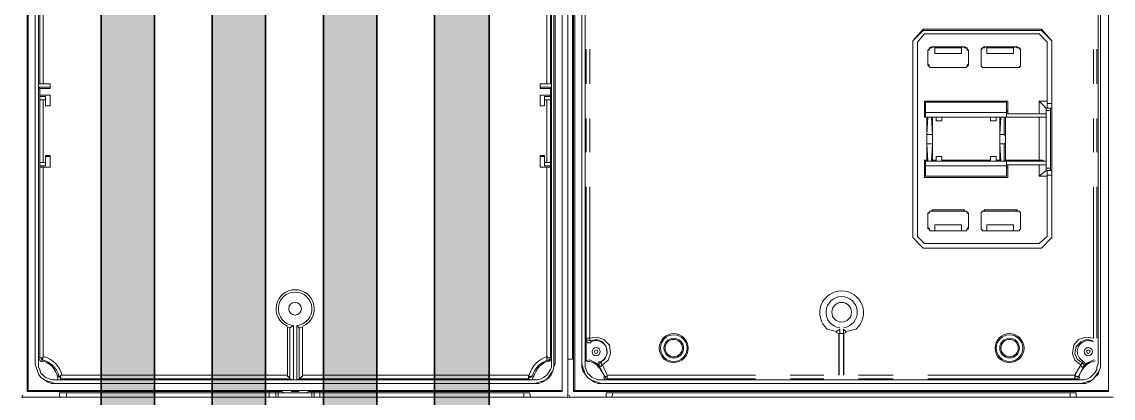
# Model space of a CAD drawing. Header units: millimetres. Extents: x -305 to 1353, y -289 to 1176.
# Drawn here: x -151.3 to -98.4, y 368.5 to 386.7 of the extents above; entities that cross this region are included whole.
import ezdxf

# ---------------------------------------------------------------- set-up
doc = ezdxf.new("R2010")
doc.units = ezdxf.units.MM
doc.header["$MEASUREMENT"] = 0
doc.layers.add('PDF_0', color=7, linetype='Continuous')

msp = doc.modelspace()

# ---------------------------------------------------------------- linework, layer by layer
at = {"layer": 'PDF_0', "lineweight": 25}
for points in [[(-144.894, 359.141), (-144.894, 464.885), (-147.478, 464.885), (-147.478, 359.141)], [(-144.894, 464.885), (-144.894, 359.141), (-147.478, 359.141), (-147.478, 464.885)], [(-139.503, 359.141), (-139.503, 464.885), (-142.087, 464.885), (-142.087, 359.141)], [(-139.503, 464.885), (-139.503, 359.141), (-142.087, 359.141), (-142.087, 464.885)], [(-134.112, 359.141), (-134.112, 464.885), (-136.696, 464.885), (-136.696, 359.141)], [(-134.112, 464.885), (-134.112, 359.141), (-136.696, 359.141), (-136.696, 464.885)], [(-128.665, 359.141), (-128.665, 464.885), (-131.304, 464.885), (-131.304, 359.141)], [(-128.665, 464.885), (-128.665, 359.141), (-131.304, 359.141), (-131.304, 464.885)]]:
    msp.add_lwpolyline(points, close=True, dxfattribs=at)
at = {"layer": 'PDF_0', "lineweight": 18}
for points in [[(-124.846, 368.575), (-124.846, 421.475)], [(-108.112, 376.269), (-108.112, 385.815), (-107.606, 386.377), (-107.606, 386.321), (-108.112, 385.815)], [(-107.157, 385.535), (-107.213, 385.478), (-107.269, 385.478), (-107.325, 385.422), (-107.325, 385.366), (-107.381, 385.366), (-107.381, 385.31), (-107.381, 385.366), (-107.325, 385.422), (-107.325, 385.478), (-107.269, 385.478), (-107.213, 385.535)], [(-105.641, 385.535), (-107.157, 385.535), (-107.101, 385.535), (-107.045, 385.478), (-105.753, 385.478), (-105.697, 385.535)], [(-105.416, 385.31), (-105.416, 385.366), (-105.472, 385.366), (-105.472, 385.422), (-105.528, 385.478), (-105.584, 385.478), (-105.641, 385.535), (-105.584, 385.535), (-105.528, 385.478), (-105.472, 385.478), (-105.472, 385.422), (-105.416, 385.366)], [(-104.63, 385.535), (-104.686, 385.535), (-104.686, 385.478), (-104.742, 385.478), (-104.798, 385.422), (-104.798, 385.366), (-104.798, 385.31), (-104.798, 384.692), (-104.798, 385.31), (-104.798, 385.366), (-104.798, 385.422), (-104.742, 385.422), (-104.742, 385.478), (-104.686, 385.478), (-104.63, 385.478)], [(-103.057, 385.535), (-104.63, 385.535), (-104.574, 385.535), (-104.517, 385.478), (-103.226, 385.478), (-103.114, 385.535)], [(-107.381, 384.692), (-107.381, 385.31), (-107.381, 384.692), (-107.325, 384.636), (-107.325, 384.58), (-107.269, 384.524), (-107.213, 384.524), (-107.157, 384.524), (-107.213, 384.524), (-107.269, 384.524), (-107.325, 384.58), (-107.381, 384.636)], [(-105.641, 384.524), (-105.584, 384.524), (-105.528, 384.524), (-105.472, 384.58), (-105.472, 384.636), (-105.416, 384.692), (-105.416, 384.636), (-105.472, 384.58), (-105.528, 384.524), (-105.584, 384.524)], [(-104.798, 384.692), (-104.798, 384.636), (-104.798, 384.58), (-104.742, 384.58), (-104.742, 384.524), (-104.686, 384.524), (-104.63, 384.524), (-104.686, 384.524), (-104.742, 384.524), (-104.742, 384.58), (-104.798, 384.58), (-104.798, 384.636)], [(-150.173, 382.951), (-150.454, 382.951), (-150.398, 382.951), (-150.342, 382.951), (-150.286, 382.951)], [(-149.949, 382.671), (-150.173, 382.671), (-149.949, 382.671), (-149.949, 383.176)], [(-150.173, 382.671), (-150.173, 383.12), (-150.173, 383.064), (-150.173, 383.007), (-150.173, 382.951)], [(-125.689, 382.951), (-125.97, 382.951), (-125.857, 382.951), (-125.801, 382.951), (-125.745, 382.951)], [(-150.173, 380.256), (-150.173, 380.2), (-149.949, 380.2), (-149.949, 380.256)], [(-125.97, 380.256), (-125.97, 380.2), (-125.97, 379.75), (-125.97, 379.807), (-125.97, 379.863), (-125.97, 379.919)], [(-150.454, 379.919), (-150.173, 379.919), (-150.286, 379.919), (-150.342, 379.919), (-150.398, 379.919)], [(-149.949, 379.694), (-150.286, 379.694), (-150.342, 379.694), (-150.398, 379.694), (-150.454, 379.694)], [(-125.857, 379.694), (-125.801, 379.694), (-125.745, 379.694), (-125.689, 379.694), (-126.194, 379.694)], [(-125.97, 379.919), (-125.689, 379.919), (-125.745, 379.919), (-125.801, 379.919), (-125.857, 379.919)], [(-106.708, 379.975), (-106.988, 379.975), (-107.213, 379.975), (-107.381, 379.975), (-107.494, 379.975), (-107.494, 379.919), (-107.494, 379.863), (-107.494, 379.807), (-107.494, 379.75), (-103.563, 379.75), (-103.563, 379.807), (-103.563, 379.863), (-103.563, 379.919), (-103.563, 379.975), (-103.675, 379.975), (-103.844, 379.975), (-104.068, 379.975), (-104.349, 379.975)], [(-107.157, 377.56), (-107.213, 377.56), (-107.269, 377.56), (-107.325, 377.504), (-107.325, 377.448), (-107.381, 377.448), (-107.381, 377.392), (-107.381, 377.448), (-107.325, 377.504), (-107.269, 377.56), (-107.213, 377.56), (-107.157, 377.616)], [(-103.057, 377.616), (-104.63, 377.616), (-104.63, 377.56), (-103.114, 377.56)], [(-104.798, 376.774), (-104.798, 376.718), (-104.798, 376.662), (-104.742, 376.662), (-104.742, 376.606), (-104.686, 376.606), (-104.63, 376.606), (-104.686, 376.606), (-104.742, 376.606), (-104.742, 376.662), (-104.798, 376.662), (-104.798, 376.718)], [(-103.057, 376.606), (-103.114, 376.606), (-103.057, 376.606), (-103.001, 376.606), (-102.945, 376.606), (-102.945, 376.662), (-102.889, 376.662), (-102.889, 376.718), (-102.889, 376.774), (-102.889, 376.718), (-102.889, 376.662), (-102.945, 376.662), (-102.945, 376.606), (-103.001, 376.606)], [(-137.257, 368.519), (-138.886, 368.519), (-138.886, 368.8), (-138.829, 368.8), (-138.717, 368.8), (-138.605, 368.744), (-138.493, 368.744), (-138.38, 368.744), (-138.212, 368.744), (-138.099, 368.744), (-137.931, 368.744), (-137.763, 368.744), (-137.65, 368.744), (-137.538, 368.744), (-137.426, 368.8), (-137.369, 368.8), (-137.313, 368.8), (-137.257, 368.8)], [(-137.875, 368.8), (-137.931, 368.8), (-137.987, 368.8), (-138.043, 368.8), (-138.099, 368.8), (-138.156, 368.8), (-138.212, 368.8), (-138.268, 368.8), (-138.212, 368.8), (-138.156, 368.8), (-138.099, 368.8), (-138.043, 368.8), (-137.987, 368.8), (-137.931, 368.8)], [(-124.79, 368.519), (-98.396, 368.519)], [(-98.396, 368.519), (-124.79, 368.519)], [(-122.993, 368.519), (-122.993, 368.744), (-122.656, 368.744), (-100.474, 368.744), (-100.193, 368.744), (-100.193, 368.519), (-100.193, 368.744), (-100.474, 368.744), (-122.656, 368.744), (-122.993, 368.744)]]:
    msp.add_lwpolyline(points, close=True, dxfattribs=at)
for points in [[(-124.846, 421.475), (-124.846, 368.575)], [(-150.51, 416.983), (-150.51, 419.847), (-150.454, 419.79), (-150.454, 383.738), (-150.51, 383.738), (-150.51, 383.569), (-150.454, 383.513), (-150.454, 383.176), (-150.454, 383.12), (-150.454, 383.064), (-150.454, 383.007), (-150.454, 382.951), (-150.454, 379.919), (-150.454, 379.863), (-150.454, 379.807), (-150.454, 379.75), (-150.454, 379.694), (-150.454, 370.428), (-150.286, 370.428), (-150.342, 370.372), (-150.342, 370.316)], [(-125.857, 383.738), (-125.857, 419.79), (-150.286, 419.79), (-150.286, 383.738)], [(-125.857, 379.694), (-125.857, 370.428), (-125.689, 370.428), (-125.689, 379.694), (-125.689, 379.75), (-125.689, 379.807), (-125.689, 379.863), (-125.689, 379.919), (-125.689, 382.951), (-125.689, 383.007), (-125.689, 383.064), (-125.689, 383.12), (-125.689, 383.176), (-125.689, 383.513), (-125.633, 383.569), (-125.633, 383.738), (-125.689, 383.738), (-125.689, 419.79), (-125.633, 419.847), (-125.633, 416.983)], [(-151.072, 419.397), (-151.072, 368.8)], [(-151.016, 419.566), (-151.016, 368.856)], [(-125.127, 419.566), (-125.127, 368.856)], [(-125.127, 368.8), (-125.127, 419.397)], [(-124.566, 419.397), (-124.566, 368.8)], [(-124.509, 419.566), (-124.509, 368.856)], [(-98.621, 419.566), (-98.621, 368.856), (-98.621, 368.8), (-98.621, 419.397)], [(-150.679, 417.095), (-150.679, 370.148), (-150.679, 417.151)], [(-125.52, 370.148), (-125.52, 417.095), (-125.464, 417.151), (-125.464, 370.148), (-125.52, 370.148), (-125.52, 369.979), (-125.576, 369.811), (-125.689, 369.642), (-125.801, 369.474), (-125.913, 369.361), (-126.082, 369.305), (-126.25, 369.249), (-126.475, 369.193), (-126.419, 369.193), (-126.25, 369.193), (-126.082, 369.249), (-125.913, 369.361), (-125.745, 369.474), (-125.633, 369.642), (-125.576, 369.811), (-125.52, 369.979), (-125.464, 370.148)], [(-124.172, 417.095), (-124.172, 417.151), (-124.172, 370.148), (-124.172, 369.979), (-124.116, 369.811), (-124.004, 369.642), (-123.892, 369.474), (-123.723, 369.361), (-123.555, 369.249), (-123.386, 369.193), (-123.218, 369.193), (-99.969, 369.193), (-99.744, 369.193), (-99.576, 369.249), (-99.407, 369.361), (-99.295, 369.474), (-99.126, 369.642), (-99.07, 369.811), (-99.014, 369.979), (-99.014, 370.148), (-99.014, 417.151), (-99.014, 417.095)], [(-124.172, 417.095), (-124.172, 370.148), (-124.116, 369.979), (-124.06, 369.811), (-124.004, 369.642), (-123.892, 369.474), (-123.723, 369.361), (-123.555, 369.305), (-123.386, 369.249), (-123.218, 369.193), (-99.969, 369.193), (-99.744, 369.249), (-99.576, 369.305), (-99.407, 369.361), (-99.295, 369.474), (-99.183, 369.642), (-99.07, 369.811), (-99.014, 369.979), (-99.014, 370.148), (-99.014, 417.095)], [(-125.633, 416.983), (-125.633, 370.148), (-125.633, 369.979), (-125.689, 369.867), (-125.801, 369.698), (-125.857, 369.586), (-126.026, 369.474), (-126.138, 369.417), (-126.306, 369.361), (-126.475, 369.361), (-149.724, 369.361), (-149.836, 369.361), (-150.005, 369.417), (-150.173, 369.474), (-150.286, 369.586), (-150.398, 369.698), (-150.454, 369.867), (-150.51, 369.979), (-150.51, 370.148), (-150.51, 416.983)], [(-99.126, 416.983), (-99.126, 370.148), (-99.183, 369.979), (-99.183, 369.867), (-99.295, 369.698), (-99.407, 369.586), (-99.519, 369.474), (-99.632, 369.417), (-99.8, 369.361), (-99.969, 369.361), (-123.218, 369.361), (-123.386, 369.361), (-123.499, 369.417), (-123.667, 369.474), (-123.779, 369.586), (-123.892, 369.698), (-123.948, 369.867), (-124.004, 369.979), (-124.004, 370.148), (-124.004, 416.983)], [(-124.846, 387.725), (-124.622, 387.725), (-124.622, 370.372), (-124.846, 370.372), (-124.622, 370.372), (-124.622, 387.725), (-124.622, 388.005), (-124.622, 393.172), (-124.846, 393.228), (-124.622, 393.172), (-124.622, 388.005), (-124.846, 388.005)], [(-107.606, 386.377), (-101.878, 386.377), (-101.878, 386.321), (-107.606, 386.321)], [(-101.878, 386.321), (-101.373, 385.815), (-101.878, 386.377)], [(-107.887, 385.759), (-107.55, 386.152), (-107.887, 385.759)], [(-107.55, 386.152), (-101.99, 386.152), (-107.55, 386.152)], [(-101.99, 386.152), (-101.597, 385.759), (-101.99, 386.152)], [(-107.887, 376.325), (-107.887, 385.759), (-107.887, 376.325)], [(-105.753, 385.478), (-105.753, 385.198), (-107.045, 385.198), (-107.045, 385.478)], [(-103.226, 385.478), (-103.226, 385.198), (-104.517, 385.198), (-104.517, 385.478)], [(-103.114, 385.535), (-103.057, 385.478), (-103.001, 385.478), (-102.945, 385.478), (-102.945, 385.422), (-102.889, 385.422), (-102.889, 385.366), (-102.889, 385.31), (-102.889, 385.366), (-102.889, 385.422), (-102.945, 385.478), (-103.001, 385.478), (-103.057, 385.535)], [(-101.597, 382.783), (-101.597, 385.759), (-101.597, 382.895), (-101.597, 382.839), (-101.597, 382.783), (-101.597, 382.727), (-101.597, 382.671), (-101.597, 382.614), (-101.597, 382.558), (-101.597, 382.614), (-101.597, 382.671), (-101.597, 382.727), (-101.597, 382.783), (-101.373, 382.783)], [(-101.429, 379.526), (-101.373, 379.526), (-101.373, 379.47), (-101.373, 379.413), (-101.373, 379.357), (-101.373, 379.301), (-101.373, 376.269), (-101.373, 385.815), (-101.373, 382.783), (-101.373, 382.727), (-101.373, 382.671), (-101.373, 382.614), (-101.373, 382.558), (-101.429, 382.558)], [(-105.416, 384.692), (-105.416, 385.31), (-105.416, 384.692)], [(-103.057, 384.524), (-103.114, 384.524), (-104.63, 384.524), (-103.057, 384.524), (-103.001, 384.524), (-102.945, 384.524), (-102.945, 384.58), (-102.889, 384.58), (-102.889, 384.636), (-102.889, 384.692), (-102.889, 385.31), (-102.889, 384.692), (-102.889, 384.636), (-102.889, 384.58), (-102.945, 384.58), (-102.945, 384.524), (-103.001, 384.524), (-103.057, 384.524), (-103.114, 384.524)], [(-107.157, 384.524), (-105.641, 384.524), (-107.157, 384.524)], [(-150.51, 383.738), (-149.949, 383.738), (-150.286, 383.738), (-150.342, 383.738), (-150.398, 383.738), (-150.454, 383.738)], [(-149.949, 383.569), (-149.949, 383.738), (-149.949, 383.513)], [(-125.633, 383.738), (-126.194, 383.738), (-126.194, 383.569), (-125.633, 383.569)], [(-125.689, 383.738), (-125.745, 383.738), (-125.801, 383.738), (-125.857, 383.738), (-126.194, 383.738), (-126.194, 383.513), (-126.194, 383.569)], [(-150.51, 383.569), (-149.949, 383.569), (-149.949, 383.513), (-150.454, 383.513)], [(-125.689, 383.513), (-126.194, 383.513)], [(-149.949, 383.176), (-150.454, 383.176), (-149.949, 383.176)], [(-150.454, 383.12), (-150.173, 383.12)], [(-150.286, 382.951), (-150.286, 379.919)], [(-125.97, 383.12), (-125.97, 383.064), (-125.97, 383.007), (-125.97, 382.951), (-125.97, 382.671), (-126.194, 382.671), (-126.194, 383.176), (-125.689, 383.176), (-126.194, 383.176), (-126.194, 382.671), (-125.97, 382.671), (-125.97, 383.12), (-125.689, 383.12)], [(-126.194, 383.176), (-126.194, 383.176)], [(-125.857, 379.919), (-125.857, 382.951)], [(-107.55, 382.39), (-107.55, 382.895), (-103.507, 382.895), (-103.507, 382.39)], [(-103.9, 381.267), (-103.675, 381.267), (-103.675, 382.109), (-103.619, 382.109), (-101.99, 382.109), (-101.934, 382.109), (-101.878, 382.109), (-101.822, 382.109), (-101.766, 382.109), (-101.71, 382.109), (-101.653, 382.109), (-103.563, 382.109), (-103.563, 382.277), (-103.507, 382.277), (-103.507, 382.39), (-103.563, 382.446), (-103.563, 382.502), (-103.563, 382.839), (-107.494, 382.839), (-107.494, 382.502), (-107.494, 382.446), (-107.55, 382.39), (-107.55, 382.109), (-107.494, 382.109)], [(-103.563, 382.334), (-103.563, 382.839), (-107.494, 382.839), (-107.494, 382.334), (-107.494, 382.277), (-107.494, 382.221), (-107.494, 382.165), (-107.494, 382.109), (-107.381, 382.109), (-107.213, 382.109), (-106.988, 382.109), (-106.708, 382.109), (-104.349, 382.109), (-104.068, 382.109), (-103.844, 382.109), (-103.675, 382.109), (-103.563, 382.109), (-103.563, 382.165), (-103.563, 382.221), (-103.563, 382.277), (-103.563, 382.334), (-107.494, 382.334)], [(-101.99, 382.277), (-101.99, 382.895), (-101.653, 382.558)], [(-101.99, 382.895), (-101.597, 382.895)], [(-103.507, 382.277), (-101.99, 382.277), (-101.934, 382.277), (-101.878, 382.277), (-101.822, 382.277), (-101.766, 382.277), (-101.71, 382.277), (-101.653, 382.277), (-103.563, 382.277)], [(-101.653, 382.446), (-101.653, 379.638), (-101.653, 379.526), (-101.653, 379.807), (-101.653, 379.975), (-101.653, 382.109), (-101.653, 382.277), (-101.653, 382.558), (-101.429, 382.558), (-101.429, 382.446), (-101.653, 382.446), (-101.653, 382.558), (-101.597, 382.558), (-101.373, 382.558)], [(-101.653, 379.638), (-101.429, 379.638), (-101.429, 382.446)], [(-107.438, 382.109), (-107.438, 380.031), (-107.381, 379.975), (-107.438, 380.817), (-107.438, 380.874), (-107.438, 380.93), (-107.438, 380.986), (-107.438, 381.042), (-107.438, 381.098), (-107.438, 381.154), (-107.438, 381.21), (-107.438, 381.267), (-107.381, 382.109), (-107.438, 382.109), (-107.55, 382.109)], [(-106.988, 381.941), (-106.988, 382.109), (-107.157, 382.109), (-107.213, 382.109), (-107.157, 381.267), (-107.438, 381.267)], [(-107.157, 380.031), (-107.157, 382.109)], [(-106.988, 382.109), (-106.988, 381.941), (-106.708, 381.941), (-106.708, 382.109)], [(-106.708, 381.941), (-106.708, 382.109), (-104.349, 382.109)], [(-104.349, 381.941), (-104.349, 382.109), (-104.349, 381.941), (-104.068, 381.941)], [(-104.068, 381.941), (-104.068, 382.109), (-104.068, 381.941)], [(-103.9, 380.817), (-103.9, 380.874), (-103.9, 380.93), (-103.9, 380.986), (-103.9, 381.042), (-103.9, 381.098), (-103.9, 381.154), (-103.9, 381.21), (-103.9, 381.267), (-103.844, 382.109), (-103.9, 382.109), (-104.068, 382.109)], [(-103.9, 380.031), (-103.9, 382.109)], [(-103.619, 382.109), (-103.619, 380.031)], [(-101.99, 380.031), (-101.99, 382.109)], [(-107.157, 381.267), (-107.157, 381.21), (-107.157, 381.154), (-107.157, 381.098), (-107.157, 381.042), (-107.157, 380.986), (-107.157, 380.93), (-107.157, 380.874), (-107.157, 380.817)], [(-103.675, 381.267), (-103.619, 381.21), (-103.619, 381.154), (-103.619, 381.098), (-103.619, 381.042), (-103.619, 380.986), (-103.619, 380.93), (-103.619, 380.874), (-103.675, 380.817)], [(-107.438, 380.817), (-107.157, 380.817), (-107.213, 379.975), (-107.157, 380.031), (-106.988, 380.031), (-106.988, 379.975), (-106.988, 380.2), (-106.708, 380.2), (-106.708, 379.975), (-106.708, 380.031)], [(-106.708, 380.2), (-106.708, 380.031), (-104.349, 380.031), (-104.349, 379.975), (-104.349, 380.2), (-104.068, 380.2), (-104.068, 379.975), (-104.068, 380.031), (-103.9, 380.031), (-103.844, 379.975), (-103.9, 380.817), (-103.675, 380.817), (-103.675, 379.975), (-103.619, 380.031), (-101.99, 380.031), (-101.934, 380.031), (-101.878, 380.031), (-101.822, 380.031), (-101.766, 379.975), (-101.71, 379.975), (-101.653, 379.975), (-103.563, 379.975), (-103.563, 379.807), (-101.653, 379.807)], [(-150.173, 380.2), (-150.173, 379.75), (-150.173, 379.807), (-150.173, 379.863), (-150.173, 379.919), (-150.173, 380.256)], [(-149.949, 380.256), (-149.949, 379.694), (-149.949, 380.2)], [(-125.97, 380.2), (-126.194, 380.2), (-126.194, 379.694), (-126.194, 380.256), (-126.194, 380.2)], [(-125.97, 380.256), (-126.194, 380.256)], [(-107.494, 379.975), (-107.55, 380.031), (-107.55, 379.694), (-107.494, 379.694), (-107.494, 379.638), (-107.494, 379.245), (-107.494, 379.75)], [(-107.55, 380.031), (-107.438, 380.031)], [(-106.988, 380.031), (-106.988, 380.2)], [(-104.349, 380.031), (-104.349, 380.2)], [(-104.068, 380.2), (-104.068, 380.031)], [(-150.173, 379.75), (-150.454, 379.75)], [(-150.286, 379.694), (-150.286, 370.428)], [(-125.689, 379.75), (-125.97, 379.75)], [(-103.507, 379.694), (-103.507, 379.189), (-107.55, 379.189), (-107.55, 379.694)], [(-103.563, 379.75), (-103.563, 379.245), (-103.563, 379.638), (-103.563, 379.694), (-103.507, 379.694), (-103.507, 379.807)], [(-101.99, 379.245), (-101.99, 379.807)], [(-101.597, 379.245), (-101.99, 379.245), (-101.653, 379.526)], [(-101.429, 379.638), (-101.429, 379.526), (-101.653, 379.526), (-101.597, 379.526), (-101.373, 379.526)], [(-101.373, 379.301), (-101.597, 379.301), (-101.597, 379.357), (-101.597, 379.413), (-101.597, 379.47), (-101.597, 379.526), (-101.597, 379.47), (-101.597, 379.413), (-101.597, 379.357), (-101.597, 379.301), (-101.597, 379.245), (-101.597, 376.325), (-101.597, 379.301)], [(-103.563, 379.245), (-107.494, 379.245), (-103.563, 379.245)], [(-105.641, 377.56), (-105.584, 377.56), (-105.528, 377.56), (-105.472, 377.504), (-105.472, 377.448), (-105.416, 377.448), (-105.416, 377.392), (-105.416, 376.774), (-105.472, 376.718), (-105.472, 376.662), (-105.528, 376.606), (-105.584, 376.606), (-105.641, 376.606), (-105.697, 376.606), (-105.753, 376.606), (-107.045, 376.606), (-107.101, 376.606), (-107.157, 376.606), (-107.213, 376.606), (-107.269, 376.606), (-107.325, 376.662), (-107.325, 376.718), (-107.381, 376.774), (-107.381, 376.718), (-107.325, 376.662), (-107.269, 376.606), (-107.213, 376.606), (-107.157, 376.606), (-105.641, 376.606), (-105.584, 376.606), (-105.528, 376.606), (-105.472, 376.662), (-105.416, 376.718), (-105.416, 376.774), (-105.416, 377.392), (-105.416, 377.448), (-105.472, 377.504), (-105.528, 377.56), (-105.584, 377.56), (-105.641, 377.616), (-107.157, 377.616)], [(-107.381, 376.774), (-107.381, 377.392), (-107.381, 376.774)], [(-107.157, 377.56), (-105.641, 377.56), (-105.641, 377.616)], [(-104.63, 377.56), (-104.686, 377.56), (-104.742, 377.56), (-104.742, 377.504), (-104.798, 377.504), (-104.798, 377.448), (-104.798, 377.392), (-104.798, 377.448), (-104.798, 377.504), (-104.742, 377.504), (-104.742, 377.56), (-104.686, 377.56), (-104.63, 377.616)], [(-104.798, 376.774), (-104.798, 377.392), (-104.798, 376.774)], [(-103.114, 377.56), (-103.057, 377.56), (-103.001, 377.56), (-102.945, 377.56), (-102.945, 377.504), (-102.889, 377.504), (-102.889, 377.448), (-102.889, 377.392), (-102.889, 377.448), (-102.889, 377.504), (-102.945, 377.504), (-102.945, 377.56), (-103.001, 377.56), (-103.057, 377.56), (-103.057, 377.616)], [(-102.889, 377.392), (-102.889, 376.774), (-102.889, 377.392)], [(-107.045, 376.606), (-107.045, 376.886), (-105.753, 376.886), (-105.753, 376.606)], [(-104.517, 376.606), (-104.517, 376.886), (-103.226, 376.886), (-103.226, 376.606)], [(-107.55, 375.988), (-107.887, 376.325), (-107.55, 375.988)], [(-103.114, 376.606), (-103.226, 376.606), (-104.517, 376.606), (-104.574, 376.606), (-104.63, 376.606), (-103.057, 376.606)], [(-101.597, 376.325), (-101.99, 375.988), (-101.597, 376.325)], [(-107.606, 375.763), (-108.112, 376.269), (-107.606, 375.763)], [(-107.55, 375.988), (-101.99, 375.988), (-107.55, 375.988)], [(-101.373, 376.269), (-101.878, 375.763), (-101.373, 376.269)], [(-107.606, 375.763), (-101.878, 375.763), (-107.606, 375.763)], [(-138.324, 371.888), (-138.436, 371.945), (-138.436, 369.586), (-138.436, 369.53), (-138.38, 369.53), (-138.38, 369.474), (-138.324, 369.474), (-138.324, 369.417), (-138.324, 371.888), (-138.156, 372.001), (-138.156, 369.361)], [(-137.987, 369.361), (-137.987, 372.001), (-137.875, 371.888), (-137.875, 369.417), (-137.819, 369.417), (-137.819, 369.474), (-137.763, 369.474), (-137.763, 369.53), (-137.706, 369.53), (-137.706, 369.586), (-137.706, 371.945), (-137.819, 371.888), (-137.875, 371.888)], [(-111.818, 371.72), (-112.267, 371.832)], [(-111.649, 371.608), (-111.649, 371.832), (-111.818, 371.72), (-111.818, 371.664), (-111.706, 371.608), (-111.481, 371.608), (-111.369, 371.664), (-111.369, 371.72), (-111.481, 371.832), (-111.481, 371.608), (-111.649, 371.608), (-111.706, 371.608)], [(-111.818, 371.72), (-111.818, 371.72)], [(-111.369, 371.72), (-110.863, 371.832)], [(-123.836, 370.26), (-123.948, 370.316), (-123.948, 370.428), (-123.948, 371.327), (-123.892, 371.158), (-123.723, 371.158)], [(-126.419, 369.193), (-149.724, 369.193), (-149.892, 369.249), (-150.061, 369.305), (-150.229, 369.361), (-150.398, 369.474), (-150.51, 369.642), (-150.566, 369.811), (-150.622, 369.979), (-150.679, 370.148), (-150.622, 369.979), (-150.566, 369.811), (-150.51, 369.642), (-150.398, 369.474), (-150.229, 369.361), (-150.061, 369.249), (-149.892, 369.193), (-149.724, 369.193), (-126.475, 369.193)], [(-149.612, 369.474), (-149.556, 369.361), (-149.443, 369.361), (-149.724, 369.361), (-149.836, 369.361), (-150.005, 369.417), (-150.173, 369.474), (-150.286, 369.586), (-150.398, 369.698), (-150.454, 369.867), (-150.51, 369.979), (-150.51, 370.148), (-150.51, 370.372), (-150.454, 370.316), (-150.398, 370.26)], [(-124.172, 370.148), (-124.172, 370.148)], [(-123.105, 369.474), (-123.049, 369.361), (-122.993, 369.361), (-123.218, 369.361), (-123.386, 369.361), (-123.499, 369.417), (-123.667, 369.474), (-123.779, 369.586), (-123.892, 369.698), (-123.948, 369.867), (-124.004, 369.979), (-124.004, 370.148), (-124.004, 370.372), (-124.004, 370.316), (-123.892, 370.26)], [(-123.33, 370.26), (-123.386, 370.148), (-123.386, 369.979)], [(-99.126, 370.148), (-99.183, 369.979), (-99.183, 369.867), (-99.295, 369.698), (-99.407, 369.586), (-99.519, 369.474), (-99.632, 369.417), (-99.8, 369.361), (-99.969, 369.361), (-100.193, 369.361), (-100.081, 369.361), (-100.025, 369.474)], [(-99.856, 370.26), (-99.744, 370.148), (-99.8, 369.979)], [(-149.443, 369.586), (-149.443, 369.53), (-149.499, 369.53), (-149.556, 369.53)], [(-126.587, 369.53), (-126.643, 369.53), (-126.7, 369.53), (-126.756, 369.586), (-126.756, 369.417), (-137.875, 369.417), (-137.987, 369.361), (-138.156, 369.361), (-138.324, 369.417), (-149.443, 369.417), (-149.443, 369.586), (-138.436, 369.586)], [(-137.706, 369.586), (-126.756, 369.586)], [(-123.218, 369.193), (-123.218, 369.193)], [(-99.969, 369.193), (-99.969, 369.193)], [(-139.335, 368.519), (-151.296, 368.519), (-124.903, 368.519), (-136.864, 368.519)], [(-137.257, 368.8), (-137.145, 368.8), (-137.089, 368.8), (-137.032, 368.8), (-136.976, 368.8), (-136.92, 368.8), (-136.864, 368.8), (-125.127, 368.8), (-125.127, 368.856), (-151.016, 368.856), (-151.072, 368.8), (-139.335, 368.8), (-139.279, 368.8), (-139.223, 368.8), (-139.166, 368.8), (-139.11, 368.8), (-139.054, 368.8), (-138.998, 368.8), (-138.886, 368.8)], [(-149.499, 368.519), (-149.499, 368.744), (-149.162, 368.744), (-149.162, 368.519)], [(-126.98, 368.744), (-149.162, 368.744)], [(-139.335, 368.8), (-139.335, 368.519), (-138.998, 368.519)], [(-138.998, 368.8), (-138.998, 368.519), (-138.886, 368.519)], [(-137.145, 368.8), (-137.145, 368.519), (-137.257, 368.519)], [(-136.864, 368.8), (-136.864, 368.519), (-137.145, 368.519)], [(-126.98, 368.519), (-126.98, 368.744), (-126.7, 368.744), (-126.643, 368.519)], [(-98.396, 368.519), (-124.79, 368.519)], [(-98.621, 368.856), (-124.509, 368.856), (-124.566, 368.8), (-98.621, 368.8)], [(-100.193, 368.519), (-100.193, 368.744), (-100.474, 368.744), (-122.656, 368.744), (-122.993, 368.744), (-122.993, 368.519)]]:
    msp.add_lwpolyline(points, dxfattribs=at)
at = {"layer": 'PDF_0', "lineweight": 0}
for points in [[(-123.948, 383.738), (-123.948, 385.422)], [(-123.779, 385.422), (-123.779, 383.738)], [(-99.351, 383.738), (-99.351, 385.422)], [(-99.183, 385.422), (-99.183, 383.738)], [(-123.948, 380.424), (-123.948, 382.053)], [(-123.779, 382.053), (-123.779, 380.424)], [(-99.351, 380.424), (-99.351, 382.053)], [(-99.183, 382.053), (-99.183, 380.424)], [(-123.948, 371.327), (-123.948, 371.383), (-123.948, 378.74)], [(-123.779, 378.74), (-123.779, 371.383), (-123.948, 371.383), (-123.948, 371.327), (-123.836, 371.271), (-123.723, 371.271), (-123.723, 371.158)], [(-107.381, 369.586), (-100.25, 369.586), (-100.25, 369.417), (-100.137, 369.417), (-100.081, 369.53), (-100.137, 369.53), (-100.193, 369.53), (-100.25, 369.586), (-99.969, 370.091), (-99.913, 370.148), (-99.913, 370.204), (-99.8, 370.091), (-99.856, 369.979), (-99.913, 369.979), (-99.913, 370.035), (-99.969, 370.035), (-99.969, 370.091), (-100.25, 370.316), (-100.362, 370.653), (-100.306, 371.046), (-100.081, 371.327), (-99.744, 371.439), (-99.351, 371.383), (-99.351, 378.74)], [(-99.183, 378.74), (-99.183, 371.383)], [(-123.33, 370.26), (-123.274, 370.204), (-123.049, 370.372), (-122.937, 370.653), (-122.993, 370.99), (-123.162, 371.214), (-123.442, 371.327), (-123.723, 371.271), (-123.779, 371.271), (-123.779, 371.327), (-123.779, 371.383), (-123.442, 371.439), (-123.105, 371.327), (-122.825, 371.046), (-122.769, 370.653), (-122.881, 370.316), (-123.162, 370.091), (-123.218, 370.091), (-123.218, 370.148), (-123.218, 370.204), (-123.274, 370.204), (-123.33, 370.091), (-123.33, 369.979), (-123.274, 369.979), (-123.274, 370.035), (-123.218, 370.035), (-123.162, 370.091), (-122.937, 369.586), (-115.749, 369.586)], [(-99.407, 371.271), (-99.688, 371.327), (-99.969, 371.214), (-100.193, 370.99), (-100.25, 370.653), (-100.137, 370.372), (-99.913, 370.204), (-99.856, 370.26)], [(-124.004, 370.372), (-124.004, 370.428), (-123.948, 370.428)], [(-124.004, 370.148), (-124.004, 370.148)], [(-123.836, 370.26), (-123.892, 370.26)], [(-123.105, 369.474), (-123.049, 369.53), (-122.993, 369.417), (-122.937, 369.417), (-122.937, 369.586), (-122.937, 369.53), (-122.993, 369.53), (-123.049, 369.53), (-123.33, 369.979), (-123.386, 369.979)], [(-99.8, 369.979), (-99.856, 369.979), (-100.081, 369.53), (-100.025, 369.474)], [(-114.064, 369.586), (-112.436, 369.586)], [(-110.751, 369.586), (-109.066, 369.586)], [(-123.218, 369.361), (-123.218, 369.361)], [(-122.993, 369.361), (-122.937, 369.417), (-115.749, 369.417)], [(-112.436, 369.417), (-114.064, 369.417)], [(-109.066, 369.417), (-110.751, 369.417)], [(-107.381, 369.417), (-100.25, 369.417), (-100.193, 369.361)], [(-99.969, 369.361), (-99.969, 369.361)], [(-122.656, 368.744), (-122.712, 368.519)], [(-100.474, 368.519), (-100.474, 368.744)]]:
    msp.add_lwpolyline(points, dxfattribs=at)
at = {"layer": 'PDF_0', "lineweight": 25}
for points in [[(-111.706, 371.608), (-111.706, 369.586)], [(-111.481, 371.608), (-111.481, 369.586)]]:
    msp.add_lwpolyline(points, dxfattribs=at)
at = {"layer": 'PDF_0', "lineweight": 18}
for points in [[(-150.315, 370.336, -0.269934), (-149.526, 369.565, -0.00652), (-149.58, 369.5, 0.292531), (-150.372, 370.292)], [(-125.817, 370.304, -0.006952), (-125.745, 370.26), (-125.689, 370.316), (-125.633, 370.372), (-125.633, 370.148), (-125.633, 369.979), (-125.689, 369.867), (-125.801, 369.698), (-125.857, 369.586), (-126.026, 369.474), (-126.138, 369.417), (-126.306, 369.361), (-126.475, 369.361), (-126.7, 369.361), (-126.587, 369.361), (-126.531, 369.474)], [(-125.715, 370.292, 0.292494), (-126.507, 369.5, -0.006164), (-126.56, 369.564, -0.269961), (-125.772, 370.336)], [(-125.857, 370.428), (-125.857, 370.372), (-125.857, 370.316), (-125.801, 370.316, 0.340386), (-125.689, 370.456, -0.004866), (-125.63, 370.41)], [(-151.324, 368.575, 0.414), (-151.296, 368.603, 0.414), (-151.268, 368.575)], [(-151.268, 368.519, 0.414), (-151.296, 368.491, 0.414), (-151.324, 368.519)]]:
    msp.add_lwpolyline(points, format="xyb", dxfattribs=at)
at = {"layer": 'PDF_0', "lineweight": 0}
for points in [[(-122.712, 368.519), (-122.656, 368.744)], [(-100.474, 368.744), (-100.474, 368.519)]]:
    msp.add_lwpolyline(points, close=True, dxfattribs=at)
at = {"layer": 'PDF_0', "lineweight": 18}
for centre, radius in [((-138.071, 372.815), 0.309), ((-138.071, 372.815), 0.309), ((-111.565, 372.646), 0.477), ((-111.565, 372.646), 0.477), ((-119.708, 370.906), 0.702), ((-103.422, 370.906), 0.702), ((-119.708, 370.906), 0.646), ((-119.708, 370.906), 0.477), ((-119.708, 370.906), 0.421), ((-103.422, 370.906), 0.646), ((-103.422, 370.906), 0.477), ((-103.422, 370.906), 0.421), ((-123.471, 370.737), 0.197), ((-123.47, 370.737), 0.0843), ((-99.604, 370.737), 0.197), ((-99.604, 370.737), 0.0843)]:
    msp.add_circle(centre, radius, dxfattribs=at)
for centre, radius, start, end in [((-138.071, 372.815), 0.927, 294.2393, 245.7607), ((-138.071, 372.815), 0.814, 277.2504, 262.7496), ((-111.565, 372.646), 0.758, 277.0895, 262.9084), ((-123.471, 370.737), 0.534, 292.0744, 118.2289), ((-99.604, 370.737), 0.533, 61.7682, 247.9398), ((-150.594, 369.277), 1.263, 14.7919, 75.2188), ((-125.492, 369.277), 1.264, 104.7875, 165.2125), ((-147.806, 367.034), 4.327, 127.639, 128.724), ((-150.257, 370.456), 0.14, 179.9987, 255.2209), ((-148.245, 367.933), 3.131, 131.1972, 132.6099), ((-124.088, 369.277), 1.039, 12.3944, 77.6178), ((-124.088, 369.277), 1.095, 45.1249, 75.8326), ((-99.042, 369.277), 1.039, 102.3922, 167.6078), ((-99.042, 369.277), 1.095, 104.1704, 134.8873), ((-149.415, 369.614), 0.14, 194.7945, 269.9859), ((-126.728, 369.614), 0.14, 269.9987, 345.2209), ((-152.511, 371.811), 3.913, 321.2039, 322.3926), ((-123.81, 371.67), 3.685, 217.5706, 218.8329), ((-124.874, 368.603), 0.0281, 270.0209, 359.9791), ((-124.874, 368.491), 0.0281, 0.0209, 89.9791), ((-124.762, 368.603), 0.0281, 180.0209, 269.9791), ((-124.762, 368.491), 0.0281, 90.0209, 179.9791)]:
    msp.add_arc(centre, radius, start, end, dxfattribs=at)
at = {"layer": 'PDF_0', "lineweight": 0}
msp.add_arc((-111.565, 372.626), 1.06, 311.4845, 228.5155, dxfattribs=at)
at = {"layer": 'PDF_0', "color": 31, "true_color": 0xfdcc66, "transparency": 33554559}
for points in [[(-144.894, 393.621), (-147.478, 393.621), (-144.894, 362.679)], [(-147.478, 393.621), (-144.894, 362.679), (-147.478, 362.679)], [(-139.503, 393.621), (-142.087, 393.621), (-139.503, 362.735)], [(-142.087, 393.621), (-139.503, 362.735), (-142.087, 362.735)], [(-134.112, 393.621), (-136.696, 393.621), (-134.112, 362.679)], [(-136.696, 393.621), (-134.112, 362.679), (-136.696, 362.679)], [(-128.665, 393.621), (-131.304, 393.621), (-128.665, 362.679)], [(-131.304, 393.621), (-128.665, 362.679), (-131.304, 362.679)]]:
    msp.add_solid(points, dxfattribs=at)

doc.saveas('drawing.dxf')
